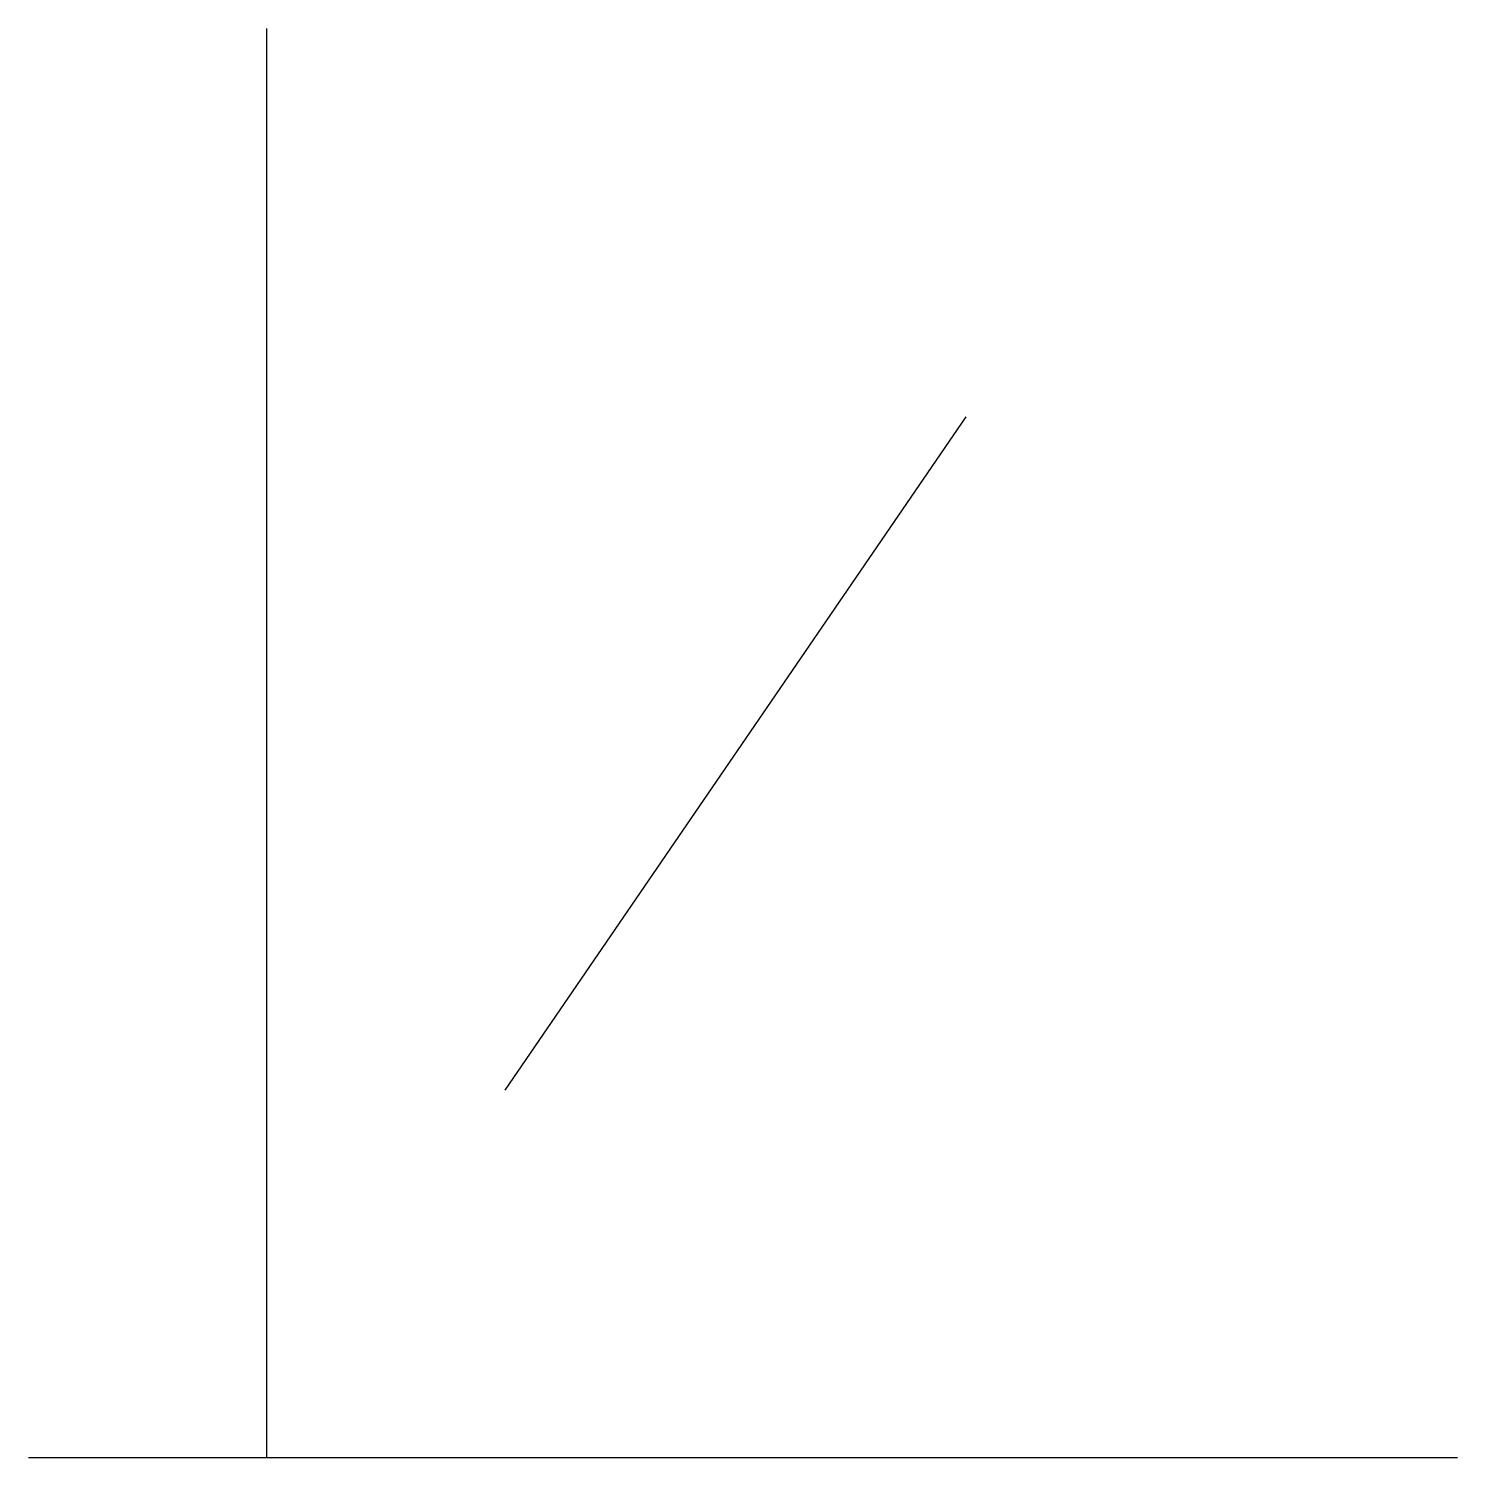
# Model space of a CAD drawing. Extents: x -1.5 to 1.5, y 0 to 3.
import ezdxf

# ---------------------------------------------------------------- set-up
doc = ezdxf.new("R2010")
doc.units = 0
doc.layers.get('0').update_dxf_attribs({"linetype": 'CONTINUOUS'})

msp = doc.modelspace()

# ---------------------------------------------------------------- linework, layer by layer
at = {"color": 0}
for p, q in [((-1, 0), (-1, 3)), ((-0.4997, 0.7713), (0.4689, 2.1845)), ((-1.5, 0), (1.5, 0))]:
    msp.add_line(p, q, dxfattribs=at)

doc.saveas('drawing.dxf')
